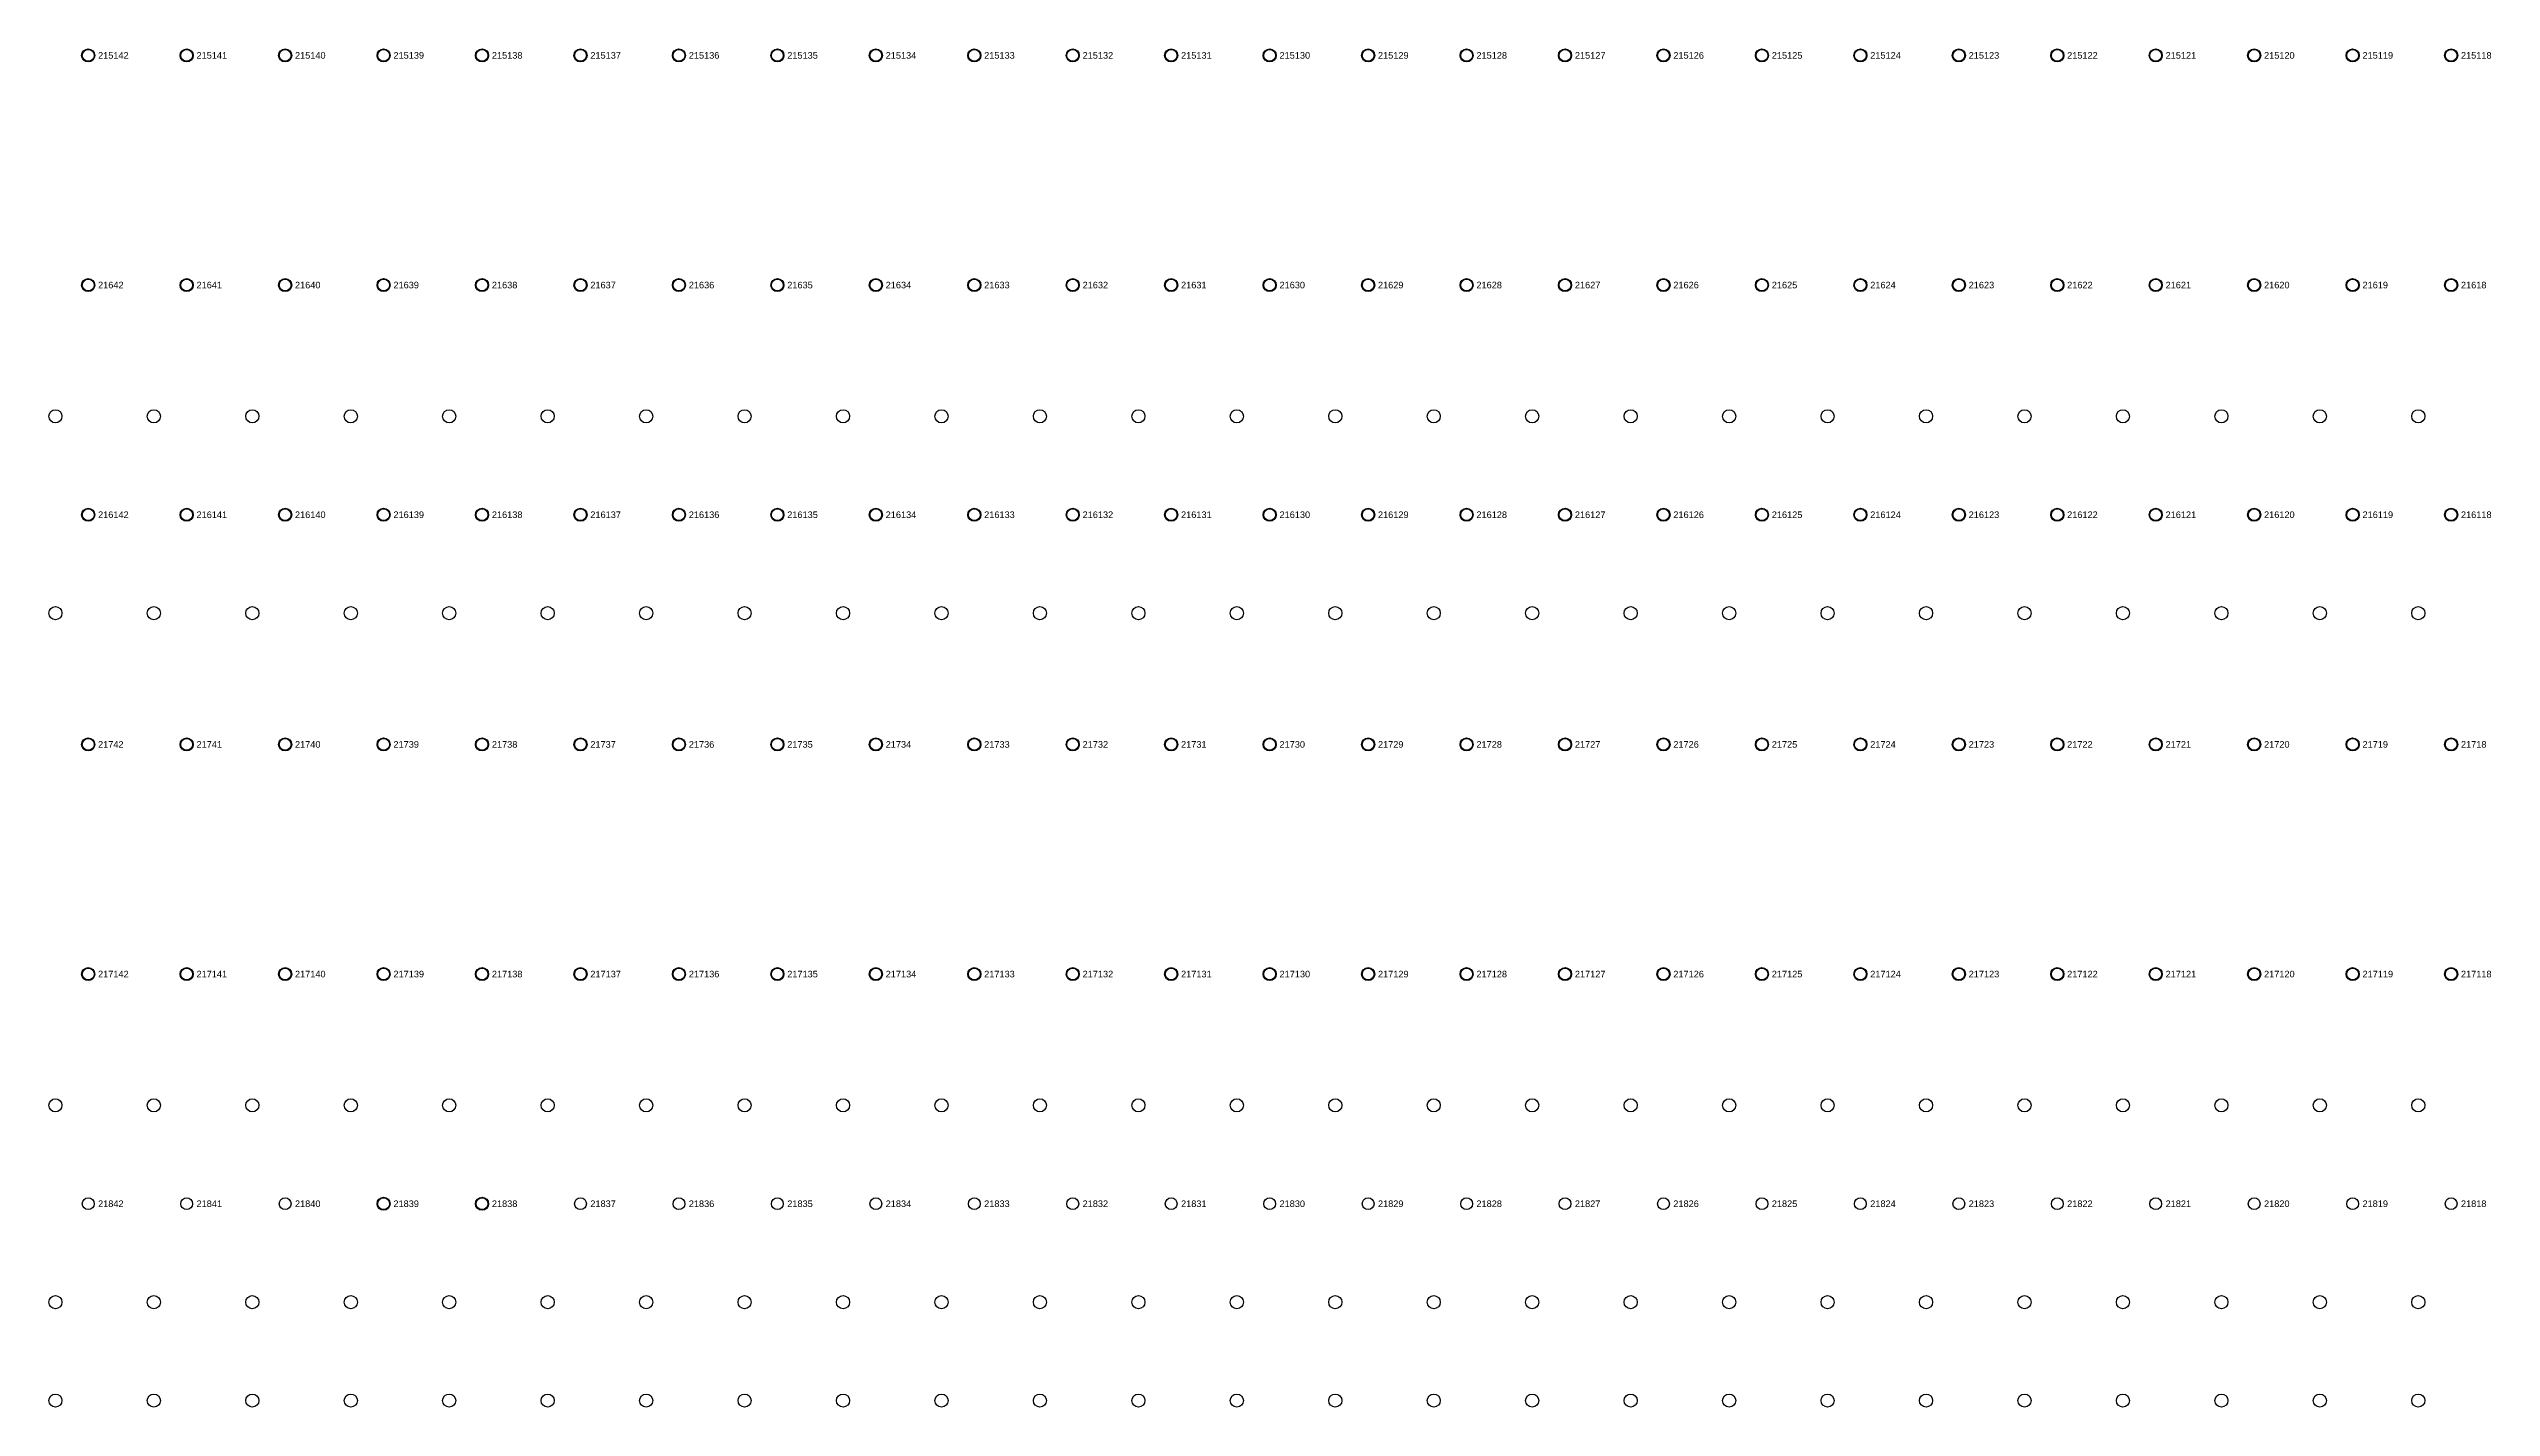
# Model space of a CAD drawing. Extents: x -5 to 376, y -217 to 241.
# Drawn here: x 185.4 to 280, y -102.6 to -50 of the extents above; entities that cross this region are included whole.
import ezdxf

# ---------------------------------------------------------------- set-up
doc = ezdxf.new("R2010")
doc.units = 0
for name, color, linetype in [('FIXTURE_INTERFACE_PIN', 4, 'CONTINUOUS'), ('GROUND_INTERFACE_PIN', 6, 'CONTINUOUS'), ('TESTER_INTERFACE_PIN', 144, 'CONTINUOUS'), ('TESTER_INTERFACE_PIN_LABEL', 144, 'CONTINUOUS'), ('TRANSFER_PROBES', 2, 'CONTINUOUS')]:
    doc.layers.add(name, color=color, linetype=linetype)
doc.styles.get("Standard").update_dxf_attribs({"font": 'arial.ttf'})

msp = doc.modelspace()

# ---------------------------------------------------------------- linework, layer by layer
at = {"layer": 'FIXTURE_INTERFACE_PIN'}
for centre in [(186.97194, -50.2285), (190.78194, -50.2285), (202.21194, -50.2285), (206.02194, -50.2285), (209.83194, -50.2285), (213.64194, -50.2285), (217.45194, -50.2285), (221.26194, -50.2285), (225.07194, -50.2285), (228.88194, -50.2285), (232.69194, -50.2285), (236.50194, -50.2285), (240.31194, -50.2285), (244.12194, -50.2285), (247.93194, -50.2285), (251.74194, -50.2285), (255.55194, -50.2285), (259.36194, -50.2285), (263.17194, -50.2285), (266.98194, -50.2285), (278.41194, -50.2285), (186.97194, -59.1185), (190.78194, -59.1185), (202.21194, -59.1185), (206.02194, -59.1185), (209.83194, -59.1185), (213.64194, -59.1185), (217.45194, -59.1185), (221.26194, -59.1185), (225.07194, -59.1185), (228.88194, -59.1185), (232.69194, -59.1185), (236.50194, -59.1185), (240.31194, -59.1185), (244.12194, -59.1185), (247.93194, -59.1185), (251.74194, -59.1185), (255.55194, -59.1185), (259.36194, -59.1185), (263.17194, -59.1185), (266.98194, -59.1185), (278.41194, -59.1185), (186.97194, -68.0085), (190.78194, -68.0085), (202.21194, -68.0085), (206.02194, -68.0085), (209.83194, -68.0085), (213.64194, -68.0085), (217.45194, -68.0085), (221.26194, -68.0085), (225.07194, -68.0085), (228.88194, -68.0085), (232.69194, -68.0085), (236.50194, -68.0085), (240.31194, -68.0085), (244.12194, -68.0085), (247.93194, -68.0085), (251.74194, -68.0085), (255.55194, -68.0085), (259.36194, -68.0085), (263.17194, -68.0085), (266.98194, -68.0085), (278.41194, -68.0085), (186.97194, -76.8985), (190.78194, -76.8985), (202.21194, -76.8985), (206.02194, -76.8985), (209.83194, -76.8985), (213.64194, -76.8985), (217.45194, -76.8985), (221.26194, -76.8985), (225.07194, -76.8985), (228.88194, -76.8985), (232.69194, -76.8985), (236.50194, -76.8985), (240.31194, -76.8985), (244.12194, -76.8985), (247.93194, -76.8985), (251.74194, -76.8985), (255.55194, -76.8985), (259.36194, -76.8985), (263.17194, -76.8985), (266.98194, -76.8985), (278.41194, -76.8985), (186.97194, -85.7885), (190.78194, -85.7885), (202.21194, -85.7885), (206.02194, -85.7885), (209.83194, -85.7885), (213.64194, -85.7885), (217.45194, -85.7885), (221.26194, -85.7885), (225.07194, -85.7885), (228.88194, -85.7885), (232.69194, -85.7885), (236.50194, -85.7885), (240.31194, -85.7885), (244.12194, -85.7885), (247.93194, -85.7885), (251.74194, -85.7885), (255.55194, -85.7885), (259.36194, -85.7885), (263.17194, -85.7885), (266.98194, -85.7885), (278.41194, -85.7885), (198.40194, -94.6785), (202.21194, -94.6785)]:
    msp.add_circle(centre, 0.254, dxfattribs=at)
at = {"layer": 'GROUND_INTERFACE_PIN'}
for centre in [(194.59194, -50.2285), (198.40194, -50.2285), (270.79194, -50.2285), (274.60194, -50.2285), (194.59194, -59.1185), (198.40194, -59.1185), (270.79194, -59.1185), (274.60194, -59.1185), (194.59194, -68.0085), (198.40194, -68.0085), (270.79194, -68.0085), (274.60194, -68.0085), (194.59194, -76.8985), (198.40194, -76.8985), (270.79194, -76.8985), (274.60194, -76.8985), (194.59194, -85.7885), (198.40194, -85.7885), (270.79194, -85.7885), (274.60194, -85.7885)]:
    msp.add_circle(centre, 0.254, dxfattribs=at)
at = {"layer": 'TESTER_INTERFACE_PIN'}
for centre in [(186.97194, -50.2285), (190.78194, -50.2285), (194.59194, -50.2285), (198.40194, -50.2285), (202.21194, -50.2285), (206.02194, -50.2285), (209.83194, -50.2285), (213.64194, -50.2285), (217.45194, -50.2285), (221.26194, -50.2285), (225.07194, -50.2285), (228.88194, -50.2285), (232.69194, -50.2285), (236.50194, -50.2285), (240.31194, -50.2285), (244.12194, -50.2285), (247.93194, -50.2285), (251.74194, -50.2285), (255.55194, -50.2285), (259.36194, -50.2285), (263.17194, -50.2285), (266.98194, -50.2285), (270.79194, -50.2285), (274.60194, -50.2285), (278.41194, -50.2285), (186.97194, -59.1185), (190.78194, -59.1185), (194.59194, -59.1185), (198.40194, -59.1185), (202.21194, -59.1185), (206.02194, -59.1185), (209.83194, -59.1185), (213.64194, -59.1185), (217.45194, -59.1185), (221.26194, -59.1185), (225.07194, -59.1185), (228.88194, -59.1185), (232.69194, -59.1185), (236.50194, -59.1185), (240.31194, -59.1185), (244.12194, -59.1185), (247.93194, -59.1185), (251.74194, -59.1185), (255.55194, -59.1185), (259.36194, -59.1185), (263.17194, -59.1185), (266.98194, -59.1185), (270.79194, -59.1185), (274.60194, -59.1185), (278.41194, -59.1185), (186.97194, -68.0085), (190.78194, -68.0085), (194.59194, -68.0085), (198.40194, -68.0085), (202.21194, -68.0085), (206.02194, -68.0085), (209.83194, -68.0085), (213.64194, -68.0085), (217.45194, -68.0085), (221.26194, -68.0085), (225.07194, -68.0085), (228.88194, -68.0085), (232.69194, -68.0085), (236.50194, -68.0085), (240.31194, -68.0085), (244.12194, -68.0085), (247.93194, -68.0085), (251.74194, -68.0085), (255.55194, -68.0085), (259.36194, -68.0085), (263.17194, -68.0085), (266.98194, -68.0085), (270.79194, -68.0085), (274.60194, -68.0085), (278.41194, -68.0085), (186.97194, -76.8985), (190.78194, -76.8985), (194.59194, -76.8985), (198.40194, -76.8985), (202.21194, -76.8985), (206.02194, -76.8985), (209.83194, -76.8985), (213.64194, -76.8985), (217.45194, -76.8985), (221.26194, -76.8985), (225.07194, -76.8985), (228.88194, -76.8985), (232.69194, -76.8985), (236.50194, -76.8985), (240.31194, -76.8985), (244.12194, -76.8985), (247.93194, -76.8985), (251.74194, -76.8985), (255.55194, -76.8985), (259.36194, -76.8985), (263.17194, -76.8985), (266.98194, -76.8985), (270.79194, -76.8985), (274.60194, -76.8985), (278.41194, -76.8985), (186.97194, -85.7885), (190.78194, -85.7885), (194.59194, -85.7885), (198.40194, -85.7885), (202.21194, -85.7885), (206.02194, -85.7885), (209.83194, -85.7885), (213.64194, -85.7885), (217.45194, -85.7885), (221.26194, -85.7885), (225.07194, -85.7885), (228.88194, -85.7885), (232.69194, -85.7885), (236.50194, -85.7885), (240.31194, -85.7885), (244.12194, -85.7885), (247.93194, -85.7885), (251.74194, -85.7885), (255.55194, -85.7885), (259.36194, -85.7885), (263.17194, -85.7885), (266.98194, -85.7885), (270.79194, -85.7885), (274.60194, -85.7885), (278.41194, -85.7885), (186.97194, -94.6785), (190.78194, -94.6785), (194.59194, -94.6785), (198.40194, -94.6785), (202.21194, -94.6785), (206.02194, -94.6785), (209.83194, -94.6785), (213.64194, -94.6785), (217.45194, -94.6785), (221.26194, -94.6785), (225.07194, -94.6785), (228.88194, -94.6785), (232.69194, -94.6785), (236.50194, -94.6785), (240.31194, -94.6785), (244.12194, -94.6785), (247.93194, -94.6785), (251.74194, -94.6785), (255.55194, -94.6785), (259.36194, -94.6785), (263.17194, -94.6785), (266.98194, -94.6785), (270.79194, -94.6785), (274.60194, -94.6785), (278.41194, -94.6785)]:
    msp.add_circle(centre, 0.2286, dxfattribs=at)
at = {"layer": 'TRANSFER_PROBES'}
for centre in [(185.70194, -64.1985), (189.51194, -64.1985), (193.32194, -64.1985), (197.13194, -64.1985), (200.94194, -64.1985), (204.75194, -64.1985), (208.56194, -64.1985), (212.37194, -64.1985), (216.18194, -64.1985), (219.99194, -64.1985), (223.80194, -64.1985), (227.61194, -64.1985), (231.42194, -64.1985), (235.23194, -64.1985), (239.04194, -64.1985), (242.85194, -64.1985), (246.66194, -64.1985), (250.47194, -64.1985), (254.28194, -64.1985), (258.09194, -64.1985), (261.90194, -64.1985), (265.71194, -64.1985), (269.52194, -64.1985), (273.33194, -64.1985), (277.14194, -64.1985), (185.70194, -71.8185), (189.51194, -71.8185), (193.32194, -71.8185), (197.13194, -71.8185), (200.94194, -71.8185), (204.75194, -71.8185), (208.56194, -71.8185), (212.37194, -71.8185), (216.18194, -71.8185), (219.99194, -71.8185), (223.80194, -71.8185), (227.61194, -71.8185), (231.42194, -71.8185), (235.23194, -71.8185), (239.04194, -71.8185), (242.85194, -71.8185), (246.66194, -71.8185), (250.47194, -71.8185), (254.28194, -71.8185), (258.09194, -71.8185), (261.90194, -71.8185), (265.71194, -71.8185), (269.52194, -71.8185), (273.33194, -71.8185), (277.14194, -71.8185), (185.70194, -90.8685), (189.51194, -90.8685), (193.32194, -90.8685), (197.13194, -90.8685), (200.94194, -90.8685), (204.75194, -90.8685), (208.56194, -90.8685), (212.37194, -90.8685), (216.18194, -90.8685), (219.99194, -90.8685), (223.80194, -90.8685), (227.61194, -90.8685), (231.42194, -90.8685), (235.23194, -90.8685), (239.04194, -90.8685), (242.85194, -90.8685), (246.66194, -90.8685), (250.47194, -90.8685), (254.28194, -90.8685), (258.09194, -90.8685), (261.90194, -90.8685), (265.71194, -90.8685), (269.52194, -90.8685), (273.33194, -90.8685), (277.14194, -90.8685), (185.70194, -98.4885), (189.51194, -98.4885), (193.32194, -98.4885), (197.13194, -98.4885), (200.94194, -98.4885), (204.75194, -98.4885), (208.56194, -98.4885), (212.37194, -98.4885), (216.18194, -98.4885), (219.99194, -98.4885), (223.80194, -98.4885), (227.61194, -98.4885), (231.42194, -98.4885), (235.23194, -98.4885), (239.04194, -98.4885), (242.85194, -98.4885), (246.66194, -98.4885), (250.47194, -98.4885), (254.28194, -98.4885), (258.09194, -98.4885), (261.90194, -98.4885), (265.71194, -98.4885), (269.52194, -98.4885), (273.33194, -98.4885), (277.14194, -98.4885), (185.70194, -102.2985), (189.51194, -102.2985), (193.32194, -102.2985), (197.13194, -102.2985), (200.94194, -102.2985), (204.75194, -102.2985), (208.56194, -102.2985), (212.37194, -102.2985), (216.18194, -102.2985), (219.99194, -102.2985), (223.80194, -102.2985), (227.61194, -102.2985), (231.42194, -102.2985), (235.23194, -102.2985), (239.04194, -102.2985), (242.85194, -102.2985), (246.66194, -102.2985), (250.47194, -102.2985), (254.28194, -102.2985), (258.09194, -102.2985), (261.90194, -102.2985), (265.71194, -102.2985), (269.52194, -102.2985), (273.33194, -102.2985), (277.14194, -102.2985)]:
    msp.add_circle(centre, 0.254, dxfattribs=at)

# ---------------------------------------------------------------- texts
at = {"layer": 'TESTER_INTERFACE_PIN_LABEL'}
for s, p in [('215142', (187.35294, -50.3555)), ('215141', (191.16294, -50.3555)), ('215140', (194.97294, -50.3555)), ('215139', (198.78294, -50.3555)), ('215138', (202.59294, -50.3555)), ('215137', (206.40294, -50.3555)), ('215136', (210.21294, -50.3555)), ('215135', (214.02294, -50.3555)), ('215134', (217.83294, -50.3555)), ('215133', (221.64294, -50.3555)), ('215132', (225.45294, -50.3555)), ('215131', (229.26294, -50.3555)), ('215130', (233.07294, -50.3555)), ('215129', (236.88294, -50.3555)), ('215128', (240.69294, -50.3555)), ('215127', (244.50294, -50.3555)), ('215126', (248.31294, -50.3555)), ('215125', (252.12294, -50.3555)), ('215124', (255.93294, -50.3555)), ('215123', (259.74294, -50.3555)), ('215122', (263.55294, -50.3555)), ('215121', (267.36294, -50.3555)), ('215120', (271.17294, -50.3555)), ('215119', (274.98294, -50.3555)), ('215118', (278.79294, -50.3555)), ('21642', (187.35294, -59.2455)), ('21641', (191.16294, -59.2455)), ('21640', (194.97294, -59.2455)), ('21639', (198.78294, -59.2455)), ('21638', (202.59294, -59.2455)), ('21637', (206.40294, -59.2455)), ('21636', (210.21294, -59.2455)), ('21635', (214.02294, -59.2455)), ('21634', (217.83294, -59.2455)), ('21633', (221.64294, -59.2455)), ('21632', (225.45294, -59.2455)), ('21631', (229.26294, -59.2455)), ('21630', (233.07294, -59.2455)), ('21629', (236.88294, -59.2455)), ('21628', (240.69294, -59.2455)), ('21627', (244.50294, -59.2455)), ('21626', (248.31294, -59.2455)), ('21625', (252.12294, -59.2455)), ('21624', (255.93294, -59.2455)), ('21623', (259.74294, -59.2455)), ('21622', (263.55294, -59.2455)), ('21621', (267.36294, -59.2455)), ('21620', (271.17294, -59.2455)), ('21619', (274.98294, -59.2455)), ('21618', (278.79294, -59.2455)), ('216142', (187.35294, -68.1355)), ('216141', (191.16294, -68.1355)), ('216140', (194.97294, -68.1355)), ('216139', (198.78294, -68.1355)), ('216138', (202.59294, -68.1355)), ('216137', (206.40294, -68.1355)), ('216136', (210.21294, -68.1355)), ('216135', (214.02294, -68.1355)), ('216134', (217.83294, -68.1355)), ('216133', (221.64294, -68.1355)), ('216132', (225.45294, -68.1355)), ('216131', (229.26294, -68.1355)), ('216130', (233.07294, -68.1355)), ('216129', (236.88294, -68.1355)), ('216128', (240.69294, -68.1355)), ('216127', (244.50294, -68.1355)), ('216126', (248.31294, -68.1355)), ('216125', (252.12294, -68.1355)), ('216124', (255.93294, -68.1355)), ('216123', (259.74294, -68.1355)), ('216122', (263.55294, -68.1355)), ('216121', (267.36294, -68.1355)), ('216120', (271.17294, -68.1355)), ('216119', (274.98294, -68.1355)), ('216118', (278.79294, -68.1355)), ('21742', (187.35294, -77.0255)), ('21741', (191.16294, -77.0255)), ('21740', (194.97294, -77.0255)), ('21739', (198.78294, -77.0255)), ('21738', (202.59294, -77.0255)), ('21737', (206.40294, -77.0255)), ('21736', (210.21294, -77.0255)), ('21735', (214.02294, -77.0255)), ('21734', (217.83294, -77.0255)), ('21733', (221.64294, -77.0255)), ('21732', (225.45294, -77.0255)), ('21731', (229.26294, -77.0255)), ('21730', (233.07294, -77.0255)), ('21729', (236.88294, -77.0255)), ('21728', (240.69294, -77.0255)), ('21727', (244.50294, -77.0255)), ('21726', (248.31294, -77.0255)), ('21725', (252.12294, -77.0255)), ('21724', (255.93294, -77.0255)), ('21723', (259.74294, -77.0255)), ('21722', (263.55294, -77.0255)), ('21721', (267.36294, -77.0255)), ('21720', (271.17294, -77.0255)), ('21719', (274.98294, -77.0255)), ('21718', (278.79294, -77.0255)), ('217142', (187.35294, -85.9155)), ('217141', (191.16294, -85.9155)), ('217140', (194.97294, -85.9155)), ('217139', (198.78294, -85.9155)), ('217138', (202.59294, -85.9155)), ('217137', (206.40294, -85.9155)), ('217136', (210.21294, -85.9155)), ('217135', (214.02294, -85.9155)), ('217134', (217.83294, -85.9155)), ('217133', (221.64294, -85.9155)), ('217132', (225.45294, -85.9155)), ('217131', (229.26294, -85.9155)), ('217130', (233.07294, -85.9155)), ('217129', (236.88294, -85.9155)), ('217128', (240.69294, -85.9155)), ('217127', (244.50294, -85.9155)), ('217126', (248.31294, -85.9155)), ('217125', (252.12294, -85.9155)), ('217124', (255.93294, -85.9155)), ('217123', (259.74294, -85.9155)), ('217122', (263.55294, -85.9155)), ('217121', (267.36294, -85.9155)), ('217120', (271.17294, -85.9155)), ('217119', (274.98294, -85.9155)), ('217118', (278.79294, -85.9155)), ('21842', (187.35294, -94.8055)), ('21841', (191.16294, -94.8055)), ('21840', (194.97294, -94.8055)), ('21839', (198.78294, -94.8055)), ('21838', (202.59294, -94.8055)), ('21837', (206.40294, -94.8055)), ('21836', (210.21294, -94.8055)), ('21835', (214.02294, -94.8055)), ('21834', (217.83294, -94.8055)), ('21833', (221.64294, -94.8055)), ('21832', (225.45294, -94.8055)), ('21831', (229.26294, -94.8055)), ('21830', (233.07294, -94.8055)), ('21829', (236.88294, -94.8055)), ('21828', (240.69294, -94.8055)), ('21827', (244.50294, -94.8055)), ('21826', (248.31294, -94.8055)), ('21825', (252.12294, -94.8055)), ('21824', (255.93294, -94.8055)), ('21823', (259.74294, -94.8055)), ('21822', (263.55294, -94.8055)), ('21821', (267.36294, -94.8055)), ('21820', (271.17294, -94.8055)), ('21819', (274.98294, -94.8055)), ('21818', (278.79294, -94.8055))]:
    msp.add_text(s, height=0.254, dxfattribs=at).set_placement(p)

doc.saveas('drawing.dxf')
